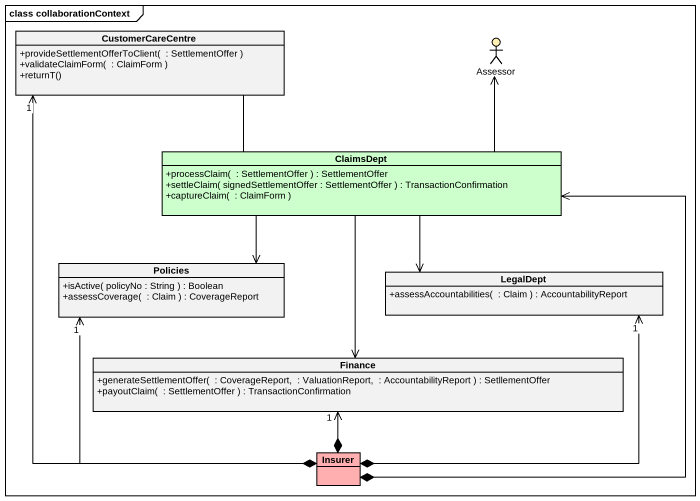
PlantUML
@startuml
mainframe class collaborationContext
allowmixing
hide circle
hide empty members
skinparam classAttributeIconSize 0
class CustomerCareCentre {
  +provideSettlementOfferToClient(  : SettlementOffer )
  +validateClaimForm(  : ClaimForm )
  +returnT()
}
actor Assessor #FFF0B4
class ClaimsDept #CCFFCC {
  +processClaim(  : SettlementOffer ) : SettlementOffer
  +settleClaim( signedSettlementOffer : SettlementOffer ) : TransactionConfirmation
  +captureClaim(  : ClaimForm )
}
class Policies {
  +isActive( policyNo : String ) : Boolean
  +assessCoverage(  : Claim ) : CoverageReport
}
class LegalDept {
  +assessAccountabilities(  : Claim ) : AccountabilityReport
}
class Finance {
  +generateSettlementOffer(  : CoverageReport,  : ValuationReport,  : AccountabilityReport ) : SetllementOffer
  +payoutClaim(  : SettlementOffer ) : TransactionConfirmation
}
class Insurer #FFAFAF
CustomerCareCentre -right- ClaimsDept
CustomerCareCentre "1" <--* Insurer
Assessor <-- ClaimsDept
Policies <-right- ClaimsDept
Policies "1" <--* Insurer
LegalDept <-up- ClaimsDept
LegalDept "1" <--* Insurer
Finance <-up- ClaimsDept
Finance "1" <--* Insurer
Insurer *-up-> ClaimsDept
@enduml
